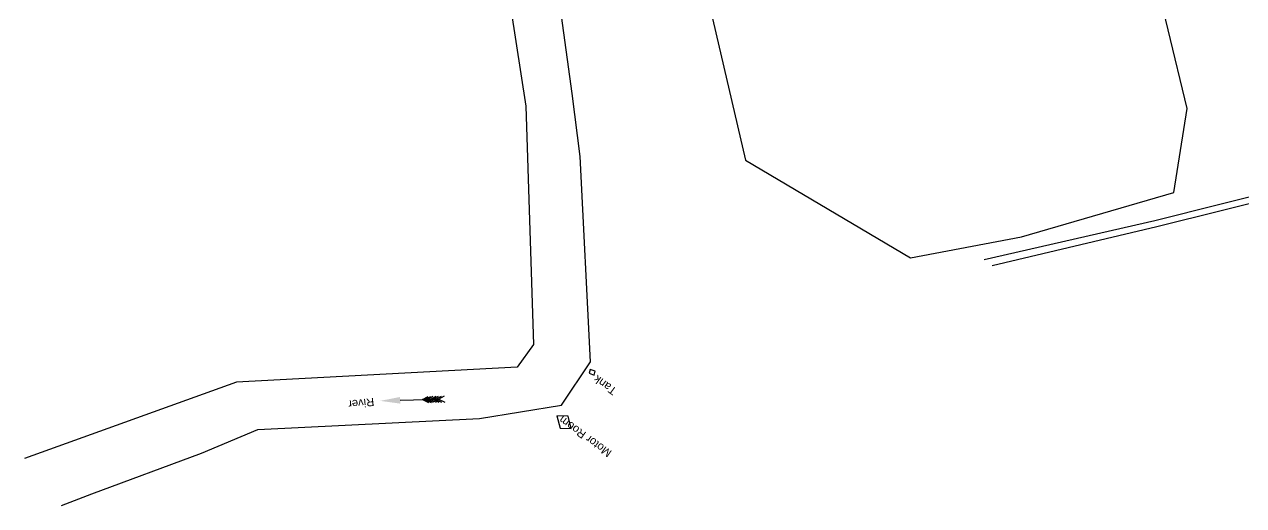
# Model space of a CAD drawing. Header units: metres. Extents: x 644418 to 1306172, y 3366650 to 6747308.
# Drawn here: x 654643.1 to 655024.1, y 3371980.8 to 3372131.3 of the extents above; entities that cross this region are included whole.
import ezdxf

# ---------------------------------------------------------------- set-up
doc = ezdxf.new("R2010")
doc.units = ezdxf.units.M
doc.header["$MEASUREMENT"] = 0
for name, color, linetype in [('CART_TRACK', 34, 'Continuous'), ('COMMERCIAL_BLD_PUC', 251, 'Continuous'), ('River Text', 5, 'Continuous'), ('RIVER_TOP', 5, 'Continuous'), ('Side Details', 251, 'Continuous'), ('TANK', 251, 'Continuous'), ('TOPO_TEXT', 251, 'Continuous'), ('WATER_LOGGED_AREA', 5, 'Continuous')]:
    doc.layers.add(name, color=color, linetype=linetype)
doc.styles.get("Standard").update_dxf_attribs({"font": 'arial.ttf'})

# ---------------------------------------------------------------- blocks, each defined once
blk = doc.blocks.new('River A')
at = {"layer": 'River Text'}
for p, q in [((0.2, 9.9), (-3.4, 17.4, -1499.5)), ((0.3, 12.9), (-3.3, 20.5, -1499.5)), ((0.4, 16.4), (-3.2, 24, -1499.5)), ((0.5, 20.3), (-3.1, 27.8, -1499.5)), ((0.5, 22.3), (0, 0)), ((0.2, 9.9), (4.2, 17.2, -1499.5)), ((0.3, 12.9), (4.3, 20.3, -1499.5)), ((0.4, 16.4), (4.4, 23.8, -1499.5)), ((0.5, 20.3), (4.5, 27.7, -1499.5)), ((0, 0), (-3.6, 7.5, -1499.5)), ((0.1, 6), (-3.5, 13.6, -1499.5)), ((0.1, 3.3), (-3.5, 10.8, -1499.5)), ((0, 0), (4, 7.4, -1499.5)), ((0.1, 6), (4.1, 13.4, -1499.5)), ((0.1, 3.3), (4.1, 10.7, -1499.5))]:
    blk.add_line(p, q, dxfattribs=at)
blk.add_lwpolyline([(-0.7, -27.7), (0.5, 22.3)], dxfattribs=at)
blk.add_solid([(3.5, -27.8), (-1.3, -52.7), (-4.8, -27.6)], dxfattribs=at)

msp = doc.modelspace()

# ---------------------------------------------------------------- linework, layer by layer
at = {"layer": 'CART_TRACK', "linetype": 'Continuous'}
for points in [[(654943.074, 3372057.747, 267.31), (654996.357, 3372070.007, 267.492), (655037.446, 3372080.273, 267.436), (655068.449, 3372090.248, 267.777), (655082.577, 3372095.699, 268.129), (655095.192, 3372099.316, 269.015), (655102.935, 3372101.987, 269.451), (655111.194, 3372106.395, 269.885), (655119.561, 3372112.006, 270.741)], [(655113.5195, 3372103.6162, 269.945), (655113.196, 3372103.557, 269.966), (655104.288, 3372099.373, 269.472), (655095.645, 3372096.895, 268.997), (655083.292, 3372093.605, 268.204), (655069.077, 3372088.557, 267.698), (655038.046, 3372078.229, 267.495), (654997.013, 3372068.004, 267.626), (654945.576, 3372055.772, 267.488)]]:
    msp.add_polyline3d(points, dxfattribs=at)
at = {"layer": 'COMMERCIAL_BLD_PUC', "linetype": 'Continuous'}
msp.add_polyline3d([(654813.994, 3372004.985, 268.784), (654813.011, 3372008.841, 268.651), (654809.534, 3372008.906, 268.373), (654810.5176, 3372005.0478, 268.373)], close=True, dxfattribs=at)
at = {"layer": 'RIVER_TOP', "linetype": 'Continuous'}
for points in [[(654705.202, 3372414.19, 266.595), (654717.987, 3372392.152, 266.242), (654742.076, 3372363.699, 265.103), (654761.885, 3372348.497, 266.226), (654768.704, 3372336.025, 266.283), (654772.081, 3372325.463, 265.132), (654769.116, 3372272.982, 267.872), (654788.6852, 3372177.9449, 268.073), (654799.7742, 3372105.6926, 266.993)], [(654816.775, 3372089.931, 266.252), (654814.26, 3372109.674, 266.06), (654810.977, 3372133.939, 266.035), (654788.1733, 3372239.157, 266.268), (654784.5273, 3372288.4993, 266.02), (654781.0519, 3372321.2197, 264.816), (654780.52, 3372333.558, 266.155), (654779.579, 3372342.645, 265.803), (654768.623, 3372357.024, 265.677), (654741.856, 3372390.072, 266.185), (654731.591, 3372413.525, 266.349)], [(654799.7742, 3372105.6926, 266.993), (654802.198, 3372031.25, 265.776), (654797.069, 3372024.117, 265.476), (654709.384, 3372019.472, 265.573), (654643.129, 3371995.53, 265.534)], [(654654.748, 3371980.826, 268.112), (654664.219, 3371984.477, 268.539), (654698.439, 3371997.218, 268.246), (654716.032, 3372004.672, 265.96), (654785.356, 3372008.083, 268.223), (654810.966, 3372012.276, 268.857), (654820.017, 3372025.753, 268.011), (654816.775, 3372089.931, 266.252)]]:
    msp.add_polyline3d(points, dxfattribs=at)
at = {"layer": 'TANK', "linetype": 'Continuous'}
msp.add_polyline3d([(654819.951, 3372023.409, 268.144), (654819.652, 3372022.252, 268.082), (654821.165, 3372021.662, 268.037), (654821.4644, 3372022.8206, 268.037)], close=True, dxfattribs=at)
at = {"layer": 'WATER_LOGGED_AREA', "linetype": 'Continuous'}
for points in [[(655006.488, 3372105.002, 262.849), (654976.799, 3372228.068, 264.784), (654923.116, 3372256.21, 264.93), (654886.732, 3372286.983, 267.595), (654848.224, 3372305.702, 268.087), (654794.209, 3372353.526, 266.688)], [(654824.127, 3372203.321, 266.122), (654841.326, 3372205.204, 266.372), (654868.487, 3372088.797, 266.472), (654920.031, 3372058.319, 265.422), (654954.648, 3372064.896, 265.288), (655002.316, 3372078.75, 265.591), (655006.488, 3372105.002, 262.849)]]:
    msp.add_polyline3d(points, dxfattribs=at)

# ---------------------------------------------------------------- block references
at = {"layer": 'River Text', "xscale": 0.25, "yscale": 0.25, "zscale": 0.25, "rotation": 273.0923121158814}
msp.add_blockref('River A', (654767.4814, 3372013.9635, 16.4453), dxfattribs=at)

# ---------------------------------------------------------------- texts
at = {"layer": 'Side Details'}
for s, p in [('Tank', (654828.4593, 3372017.2316)), ('Motor Room', (654826.8824, 3371997.7918))]:
    msp.add_text(s, height=2.5, rotation=144.100313, dxfattribs=at).set_placement(p)
at = {"layer": 'TOPO_TEXT'}
msp.add_text('River', height=2.5, rotation=186.055592, dxfattribs=at).set_placement((654752.2989, 3372014.5155))

doc.saveas('drawing.dxf')
